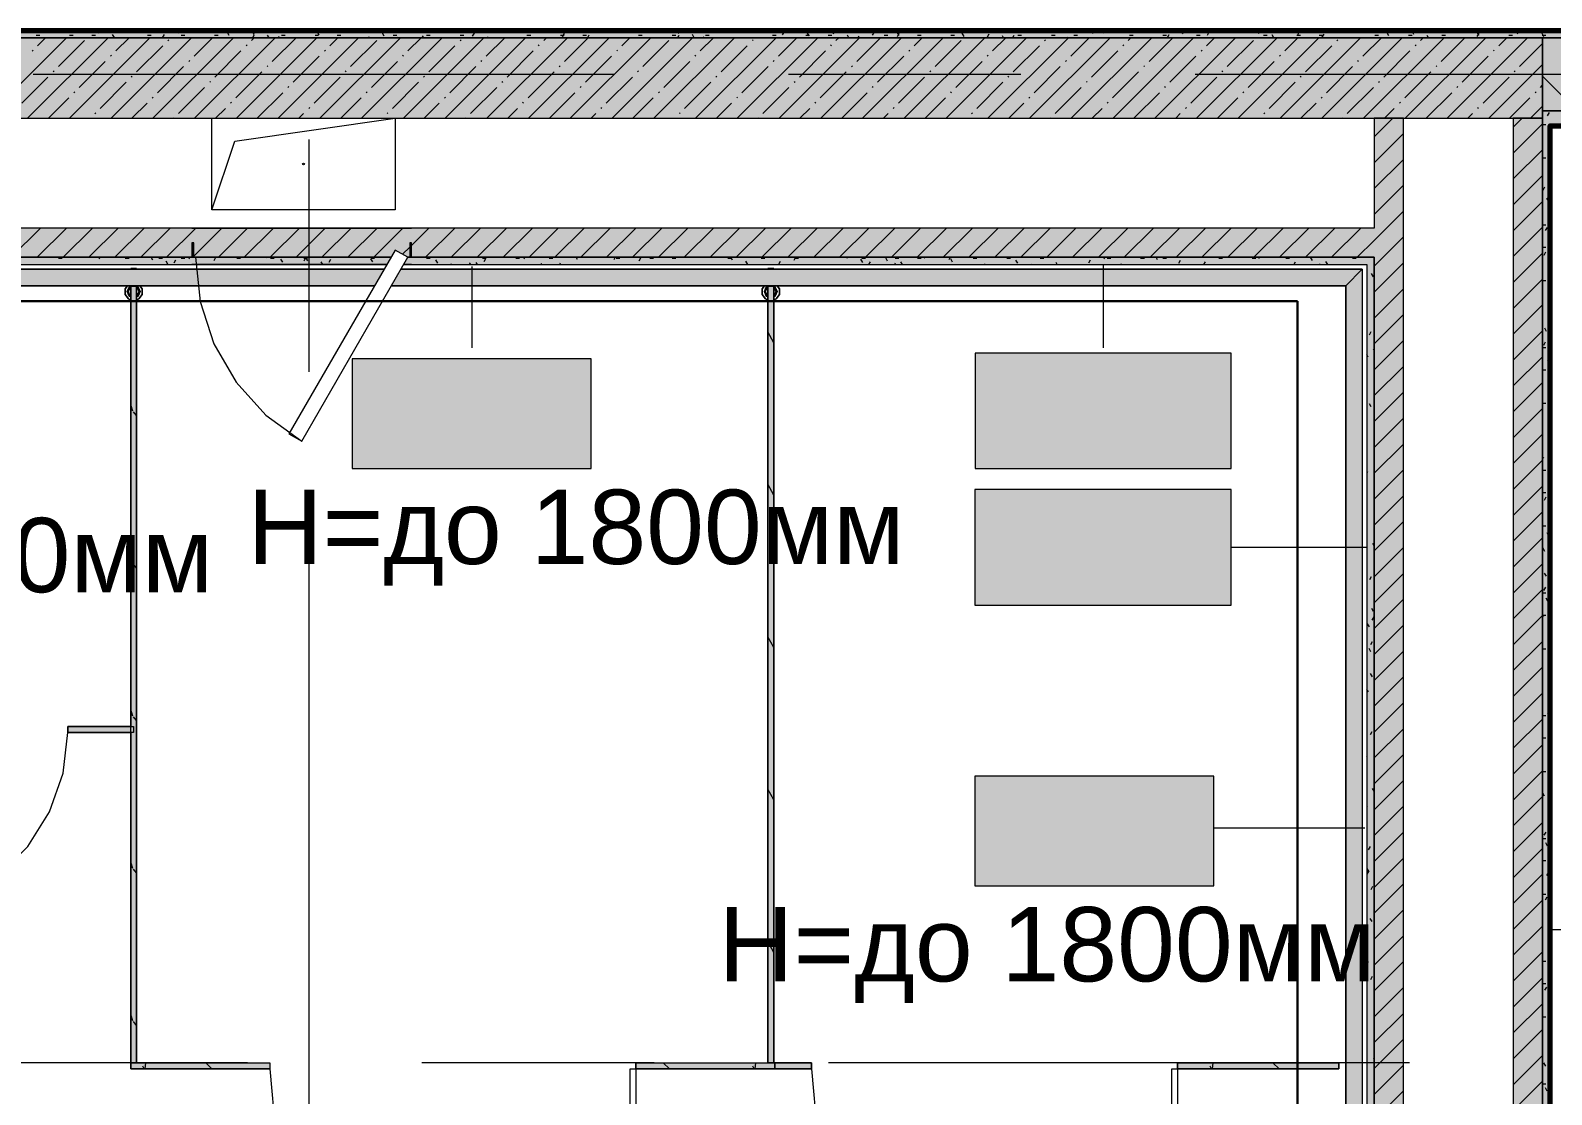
# Model space of a CAD drawing. Header units: millimetres. Extents: x -3817 to 677485, y -22715 to 103890.
# Drawn here: x 115443 to 119598, y 9624 to 12531 of the extents above; entities that cross this region are included whole.
import ezdxf

# ---------------------------------------------------------------- set-up
doc = ezdxf.new("R2010")
doc.units = ezdxf.units.MM
doc.layers.add('PDF _Геометрия', color=7, linetype='Continuous', true_color=0x1d1d1d)
doc.layers.add('PDF _Сплошная заливка', color=7, linetype='Continuous', true_color=0xffffff)
doc.layers.add('PDF _Текст', color=7, linetype='Continuous')
doc.styles.add('PDF GOST-Common', font='arial.ttf')

msp = doc.modelspace()

# ---------------------------------------------------------------- hatches: boundary and pattern name
at = {"layer": 'PDF _Сплошная заливка', "transparency": 33554559}
h = msp.add_hatch(color=256, dxfattribs=at)
h.paths.add_polyline_path([(121433.6, 12511.4), (121433.6, 12531.3), (111448.6, 12531.3), (111448.6, 12519.3), (111478.6, 12519.3), (111478.6, 12511.4), (120700.8, 12511.4)], flags=0)
h.paths.add_polyline_path([(110418.6, 12511.4), (110418.6, 12519.3), (110448.6, 12519.3), (110448.6, 12531.3), (109343.6, 12531.3), (109343.6, 12519.3), (109398.6, 12519.3), (109398.6, 12511.4), (110055.7, 12511.4)], flags=0)
h.paths.add_polyline_path([(105338.6, 12511.4), (107838.6, 12511.4), (107838.6, 12519.3), (107893.6, 12519.3), (107893.6, 12531.3), (105338.6, 12531.3)], flags=0)
h.paths.add_polyline_path([(103402.5, 12511.4), (103888.6, 12511.4), (103888.6, 12531.3), (101052.6, 12531.3), (101052.6, 12511.4)], flags=0)
h = msp.add_hatch(color=256, dxfattribs=at)
h.paths.add_polyline_path([(111448.6, 12311.3), (112173.6, 12311.3), (112173.6, 12511.4), (111448.6, 12511.4)], flags=0)
h.paths.add_polyline_path([(121453.6, 12311.3), (121453.6, 12511.4), (119573.6, 12511.4), (119573.6, 12311.3), (120700.8, 12311.3)], flags=0)
h.paths.add_polyline_path([(109893.6, 12311.3), (110448.6, 12311.3), (110448.6, 12511.4), (109343.6, 12511.4), (109343.6, 12311.3), (109543.6, 12311.3)], flags=0)
h.paths.add_polyline_path([(107838.6, 12311.3), (107893.6, 12311.3), (107893.6, 12511.4), (107593.6, 12511.4), (107593.6, 12311.3)], flags=0)
for points in [[(119573.6, 12291.4), (119573.6, 12511.4), (112173.6, 12511.4), (112173.6, 12291.4), (119370.2, 12291.4)], [(119113.6, 7311.4), (119193.6, 7311.4), (119193.6, 12291.4), (119113.6, 12291.4), (119113.6, 9439.1)], [(119493.6, 7311.4), (119573.6, 7311.4), (119573.6, 12291.4), (119493.6, 12291.4), (119493.6, 9439.1)], [(119113.6, 11911.4), (119113.6, 11991.3), (112253.6, 11991.3), (112253.6, 11911.4), (112283.6, 11911.5), (112283.6, 11951.4), (112288.6, 11951.4), (112288.6, 11911.4), (112827.4, 11911.4), (112838.9, 11931.3), (112873.6, 11911.4), (112878.6, 11911.4), (112878.6, 11951.4), (112883.6, 11951.4), (112883.6, 11911.4), (114083.6, 11911.4), (114083.6, 11951.4), (114088.6, 11951.4), (114088.6, 11911.4), (114627.4, 11911.4), (114638.9, 11931.3), (114673.6, 11911.4), (114678.6, 11911.4), (114678.6, 11951.4), (114683.6, 11951.4), (114683.6, 11911.4), (115883.6, 11911.4), (115883.6, 11951.4), (115888.6, 11951.4), (115888.6, 11911.4), (116427.4, 11911.4), (116438.9, 11931.3), (116473.6, 11911.4), (116478.6, 11911.4), (116478.6, 11951.4), (116483.6, 11951.4), (116483.6, 11911.4), (116708.9, 11911.4)], [(119093.6, 7331.4), (119113.6, 7331.4), (119113.6, 11891.3), (119093.6, 11891.3), (119093.6, 9439.1)]]:
    msp.add_hatch(color=256, dxfattribs=at).paths.add_polyline_path(points)
h = msp.add_hatch(color=256, dxfattribs=at)
h.paths.add_polyline_path([(119113.6, 11891.3), (119113.6, 11911.4), (116473.6, 11911.4), (116462, 11891.3), (119093.6, 11891.3)], flags=0)
h.paths.add_polyline_path([(116415.8, 11891.3), (116427.4, 11911.4), (114673.6, 11911.4), (114662, 11891.3), (116148.9, 11891.3)], flags=0)
h.paths.add_polyline_path([(114615.8, 11891.3), (114627.4, 11911.4), (112872.6, 11909.6), (112862, 11891.3), (114348.9, 11891.3)], flags=0)
h.paths.add_polyline_path([(112815.8, 11891.3), (112827.4, 11911.4), (112273.6, 11911.4), (112273.6, 11891.3), (112717, 11891.3)], flags=0)
at = {"layer": 'PDF _Сплошная заливка', "true_color": 0xd7cdc4, "transparency": 33554559}
h = msp.add_hatch(color=254, dxfattribs=at)
h.paths.add_polyline_path([(119036.1, 11833.9), (119081.1, 11878.9), (116454.8, 11878.9), (116428.8, 11833.9), (118039.5, 11833.9)], flags=0)
h.paths.add_polyline_path([(116382.6, 11833.9), (116408.6, 11878.9), (114654.8, 11878.9), (114628.8, 11833.9), (116148.9, 11833.9)], flags=0)
h.paths.add_polyline_path([(114582.6, 11833.9), (114608.6, 11878.9), (112854.8, 11878.9), (112828.8, 11833.9), (114348.9, 11833.9)], flags=0)
h.paths.add_polyline_path([(112782.6, 11833.9), (112808.6, 11878.9), (112286.1, 11878.9), (112331.1, 11833.9), (112717, 11833.9)], flags=0)
at = {"layer": 'PDF _Сплошная заливка', "true_color": 0xe2ddcd, "transparency": 33554559}
for points in [[(115716.6, 9710.3), (115732.6, 9710.3), (115732.6, 11830.4), (115716.6, 11830.4), (115716.6, 10657)], [(117457.1, 9710.3), (117473.1, 9710.3), (117473.1, 11830.4), (117457.1, 11830.4), (117457.1, 10657)]]:
    msp.add_hatch(color=254, dxfattribs=at).paths.add_polyline_path(points)

# ---------------------------------------------------------------- linework, layer by layer
at = {"layer": 'PDF _Геометрия', "color": 231, "lineweight": 70, "true_color": 0xff80c0}
for points in [[(109542.6, 12531.3), (121433.6, 12531.3)], [(119594.6, 7091.3), (119594.6, 12270.3), (123223.6, 12270.3), (123223.6, 12271.3), (121453.6, 12271.3)]]:
    msp.add_lwpolyline(points, dxfattribs=at)
at = {"layer": 'PDF _Геометрия', "color": 7, "lineweight": 9}
for points in [[(121433.6, 12531.3), (111448.6, 12531.3)], [(115938.6, 12041.4), (116001.1, 12228.8), (116438.6, 12291.4)], [(119593.6, 7091.3), (119593.6, 12271.3)], [(119594.6, 12271.3), (121453.6, 12271.3)], [(116648.2, 11885.9), (116648.2, 11664.1)], [(118373.2, 11891.3), (118373.2, 11664.1)], [(115732.6, 11878.6), (115732.6, 11880.4), (115716.6, 11880.4), (115716.6, 11878.6)], [(119081.1, 11878.9), (116454.8, 11878.9), (119081.1, 11878.9), (119081.1, 7343.9)], [(117473.1, 11878.6), (117473.1, 11880.4), (117457.1, 11880.4), (117457.1, 11878.6)], [(115710.1, 11797.7), (115701.2, 11810), (115701.2, 11825.2), (115707.5, 11833.9), (115701.2, 11825.2), (115701.2, 11810), (115710.1, 11797.7), (115716.6, 11795.6), (115710.9, 11797.4)], [(115716.6, 11829.3), (115713.9, 11828.2), (115709.5, 11817.6), (115713.9, 11806.9), (115716.6, 11805.8)], [(115716.6, 11805.9), (115716.6, 11808.6), (115716.6, 11812.2), (115716.6, 11816), (115716.6, 11819.4), (115716.6, 11823.1), (115716.6, 11826.6), (115716.6, 11829.3)], [(115732.6, 11829.3), (115732.6, 11826.5), (115732.6, 11822.9), (115732.6, 11819.1), (115732.6, 11815.7), (115732.6, 11812.1), (115732.6, 11808.6), (115732.6, 11805.9)], [(115732.6, 11805.8), (115735.2, 11806.9), (115739.6, 11817.6), (115735.2, 11828.2), (115732.6, 11829.3)], [(119036.1, 11833.9), (116428.8, 11833.9), (119036.1, 11833.9), (119036.1, 7388.8)], [(117457.1, 11829.3), (117454.4, 11828.2), (117450, 11817.6), (117454.4, 11806.9), (117457.1, 11805.8)], [(117457.1, 11805.9), (117457.1, 11808.6), (117457.1, 11812.2), (117457.1, 11816), (117457.1, 11819.4), (117457.1, 11823.1), (117457.1, 11826.6), (117457.1, 11829.3)], [(117473.1, 11829.3), (117473.1, 11826.5), (117473.1, 11822.9), (117473.1, 11819.1), (117473.1, 11815.7), (117473.1, 11812.1), (117473.1, 11808.6), (117473.1, 11805.9)], [(117473.1, 11805.8), (117475.7, 11806.9), (117480.1, 11817.6), (117475.7, 11828.2), (117473.1, 11829.3)], [(119093.6, 11118.9), (118722.5, 11118.9)], [(115044.6, 10113.3), (115044.6, 10613.3), (115060.6, 10613.3), (115060.6, 10113.3), (115044.6, 10113.3), (115155.8, 10125.9), (115261.5, 10162.9), (115356.3, 10222.4), (115435.5, 10301.6), (115495.1, 10396.4), (115532, 10502.1), (115544.6, 10613.3), (115544.6, 10629.3), (115544.6, 10613.3)], [(119088.1, 10351.7), (118675.6, 10351.7)], [(119594.1, 10075.1), (120005, 10075.1)], [(115732.6, 9710.3), (115716.6, 9710.3), (116096.6, 9710.3), (116096.6, 9694.4), (116111.8, 9520.7), (116156.9, 9352.3), (116230.6, 9194.3), (116330.5, 9051.6), (116453.8, 8928.3), (116596.6, 8828.3), (116754.6, 8754.7), (116922.9, 8709.5), (117096.6, 8694.3), (117080.6, 8694.3), (117080.6, 9694.4), (117096.6, 9694.4), (117096.6, 8694.3)], [(115716.6, 9710.3), (115716.6, 9694.4), (115716.6, 9710.3)], [(115716.6, 9694.4), (116096.6, 9694.4), (115716.6, 9694.4)], [(116096.6, 9710.3), (116096.6, 9694.4)], [(117096.6, 9710.3), (117476.6, 9710.3), (117476.6, 9694.4), (117476.6, 9710.3)], [(117096.6, 9710.3), (117096.6, 9694.4), (117096.6, 9710.3)], [(117096.6, 9694.4), (117476.6, 9694.4), (117096.6, 9694.4)], [(117473.1, 9710.3), (117457.1, 9710.3)], [(117576.6, 9694.4), (117576.6, 9710.3), (117476.6, 9710.3), (117576.6, 9710.3), (117576.6, 9694.4), (117591.8, 9520.7), (117636.9, 9352.3), (117710.6, 9194.3), (117810.5, 9051.6), (117933.8, 8928.3), (118076.6, 8828.3), (118234.6, 8754.7), (118402.9, 8709.5), (118576.6, 8694.3), (118560.6, 8694.3), (118560.6, 9694.4), (118576.6, 9694.4), (118576.6, 8694.3)], [(117576.6, 9694.4), (117476.6, 9694.4), (117576.6, 9694.4)], [(119016.6, 9694.4), (118576.6, 9694.4), (119016.6, 9694.4)]]:
    msp.add_lwpolyline(points, dxfattribs=at)
at = {"layer": 'PDF _Геометрия', "color": 9, "lineweight": 9, "true_color": 0xc0c0c0}
for points in [[(119573.6, 12511.4), (112173.6, 12511.4)], [(119113.6, 11891.3), (119113.6, 11911.4), (119113.6, 7311.4), (119113.6, 7331.4)]]:
    msp.add_lwpolyline(points, close=True, dxfattribs=at)
at = {"layer": 'PDF _Геометрия', "lineweight": 9}
for points in [[(115320.8, 12291.4), (115540.8, 12511.4)], [(115434.8, 12291.4), (115654.8, 12511.4)], [(115461.8, 12489.4), (115483.8, 12511.4)], [(115548.9, 12291.4), (115768.9, 12511.4)], [(115662.9, 12291.4), (115882.9, 12511.4)], [(115675.7, 12475.2), (115711.9, 12511.4)], [(115777, 12291.4), (115997, 12511.4)], [(115889.5, 12460.9), (115940, 12511.4)], [(115891, 12291.4), (116111, 12511.4)], [(116005.1, 12291.4), (116225.1, 12511.4)], [(116046.3, 12503.7), (116054, 12511.4)], [(116103.4, 12446.7), (116168.1, 12511.4)], [(116119.1, 12291.4), (116339.1, 12511.4)], [(116233.2, 12291.4), (116453.2, 12511.4)], [(116260.2, 12489.4), (116282.1, 12511.4)], [(116347.2, 12291.4), (116567.2, 12511.4)], [(116461.3, 12291.4), (116681.3, 12511.4)], [(116474, 12475.2), (116510.2, 12511.4)], [(116575.3, 12291.4), (116795.3, 12511.4)], [(116687.9, 12460.9), (116738.3, 12511.4)], [(116689.4, 12291.4), (116909.4, 12511.4)], [(116803.4, 12291.4), (117023.4, 12511.4)], [(116844.7, 12503.7), (116852.4, 12511.4)], [(116901.7, 12446.7), (116966.4, 12511.4)], [(116917.5, 12291.4), (117137.5, 12511.4)], [(117031.5, 12291.4), (117251.5, 12511.4)], [(117058.5, 12489.4), (117080.5, 12511.4)], [(117145.6, 12291.4), (117365.6, 12511.4)], [(117259.6, 12291.4), (117479.6, 12511.4)], [(117272.4, 12475.2), (117308.6, 12511.4)], [(117373.7, 12291.4), (117593.7, 12511.4)], [(117486.2, 12460.9), (117536.7, 12511.4)], [(117487.7, 12291.4), (117707.7, 12511.4)], [(117601.8, 12291.4), (117821.8, 12511.4)], [(117643, 12503.7), (117650.7, 12511.4)], [(117700.1, 12446.7), (117764.8, 12511.4)], [(117715.8, 12291.4), (117935.8, 12511.4)], [(117829.9, 12291.4), (118049.9, 12511.4)], [(117856.9, 12489.4), (117878.8, 12511.4)], [(117943.9, 12291.4), (118163.9, 12511.4)], [(118058, 12291.4), (118278, 12511.4)], [(118070.7, 12475.2), (118106.9, 12511.4)], [(118172, 12291.4), (118392, 12511.4)], [(118284.6, 12460.9), (118335, 12511.4)], [(118286.1, 12291.4), (118506.1, 12511.4)], [(118400.1, 12291.4), (118620.1, 12511.4)], [(118441.4, 12503.7), (118449, 12511.4)], [(118498.4, 12446.7), (118563.1, 12511.4)], [(118514.2, 12291.4), (118734.2, 12511.4)], [(118628.2, 12291.4), (118848.2, 12511.4)], [(118655.2, 12489.4), (118677.1, 12511.4)], [(118742.3, 12291.4), (118962.3, 12511.4)], [(118856.3, 12291.4), (119076.3, 12511.4)], [(118869.1, 12475.2), (118905.2, 12511.4)], [(118970.4, 12291.4), (119190.4, 12511.4)], [(119082.9, 12460.9), (119133.3, 12511.4)], [(119084.4, 12291.4), (119304.4, 12511.4)], [(119198.5, 12291.4), (119418.5, 12511.4)], [(119239.7, 12503.7), (119247.4, 12511.4)], [(119296.7, 12446.7), (119361.4, 12511.4)], [(119312.5, 12291.4), (119532.5, 12511.4)], [(119453.6, 12489.4), (119475.5, 12511.4)], [(115447.6, 12475.2), (115449.9, 12477.5)], [(115518.9, 12432.4), (115590.1, 12503.7)], [(115732.7, 12418.1), (115804, 12489.4)], [(115818.2, 12503.7), (115820.6, 12506)], [(115946.5, 12403.9), (116017.8, 12475.2)], [(116032.1, 12489.4), (116034.5, 12491.8)], [(116245.9, 12475.2), (116248.3, 12477.5)], [(116317.2, 12432.4), (116388.5, 12503.7)], [(116531, 12418.1), (116602.3, 12489.4)], [(116616.6, 12503.7), (116619, 12506)], [(116744.9, 12403.9), (116816.2, 12475.2)], [(116830.4, 12489.4), (116832.8, 12491.8)], [(117044.3, 12475.2), (117046.6, 12477.5)], [(117115.5, 12432.4), (117186.8, 12503.7)], [(117329.4, 12418.1), (117400.7, 12489.4)], [(117414.9, 12503.7), (117417.3, 12506)], [(117543.2, 12403.9), (117614.5, 12475.2)], [(117628.8, 12489.4), (117631.1, 12491.8)], [(117842.6, 12475.2), (117845, 12477.5)], [(117913.9, 12432.4), (117985.2, 12503.7)], [(118127.7, 12418.1), (118199, 12489.4)], [(118213.3, 12503.7), (118215.6, 12506)], [(118341.6, 12403.9), (118412.9, 12475.2)], [(118427.1, 12489.4), (118429.5, 12491.8)], [(118641, 12475.2), (118643.3, 12477.5)], [(118712.2, 12432.4), (118783.5, 12503.7)], [(118926.1, 12418.1), (118997.4, 12489.4)], [(119011.6, 12503.7), (119014, 12506)], [(119139.9, 12403.9), (119211.2, 12475.2)], [(119225.5, 12489.4), (119227.8, 12491.8)], [(119439.3, 12475.2), (119441.7, 12477.5)], [(119510.6, 12432.4), (119573.6, 12495.4)], [(115575.9, 12375.4), (115647.2, 12446.7)], [(115661.4, 12460.9), (115663.8, 12463.3)], [(115789.7, 12361.1), (115861, 12432.4)], [(115875.3, 12446.7), (115877.6, 12449)], [(116089.1, 12432.4), (116091.5, 12434.8)], [(116160.4, 12389.6), (116231.7, 12460.9)], [(116374.2, 12375.4), (116445.5, 12446.7)], [(116459.8, 12460.9), (116462.1, 12463.3)], [(116588.1, 12361.1), (116659.4, 12432.4)], [(116673.6, 12446.7), (116676, 12449)], [(116887.4, 12432.4), (116889.8, 12434.8)], [(116958.7, 12389.6), (117030, 12460.9)], [(117172.6, 12375.4), (117243.9, 12446.7)], [(117258.1, 12460.9), (117260.5, 12463.3)], [(117386.4, 12361.1), (117457.7, 12432.4)], [(117472, 12446.7), (117474.3, 12449)], [(117685.8, 12432.4), (117688.2, 12434.8)], [(117757.1, 12389.6), (117828.4, 12460.9)], [(117970.9, 12375.4), (118042.2, 12446.7)], [(118056.5, 12460.9), (118058.8, 12463.3)], [(118184.8, 12361.1), (118256, 12432.4)], [(118270.3, 12446.7), (118272.7, 12449)], [(118484.1, 12432.4), (118486.5, 12434.8)], [(118555.4, 12389.6), (118626.7, 12460.9)], [(118769.3, 12375.4), (118840.5, 12446.7)], [(118854.8, 12460.9), (118857.2, 12463.3)], [(118983.1, 12361.1), (119054.4, 12432.4)], [(119068.6, 12446.7), (119071, 12449)], [(119282.5, 12432.4), (119284.9, 12434.8)], [(119353.8, 12389.6), (119425, 12460.9)], [(119426.6, 12291.4), (119573.6, 12438.4)], [(115419.1, 12332.6), (115490.3, 12403.9)], [(115504.6, 12418.1), (115507, 12420.5)], [(115632.9, 12318.3), (115704.2, 12389.6)], [(115718.4, 12403.9), (115720.8, 12406.3)], [(115932.3, 12389.6), (115934.7, 12392)], [(116003.6, 12346.9), (116074.8, 12418.1)], [(116217.4, 12332.6), (116288.7, 12403.9)], [(116302.9, 12418.1), (116305.3, 12420.5)], [(116431.3, 12318.3), (116502.5, 12389.6)], [(116516.8, 12403.9), (116519.2, 12406.3)], [(116730.6, 12389.6), (116733, 12392)], [(116801.9, 12346.9), (116873.2, 12418.1)], [(117015.8, 12332.6), (117087, 12403.9)], [(117101.3, 12418.1), (117103.7, 12420.5)], [(117229.6, 12318.3), (117300.9, 12389.6)], [(117315.1, 12403.9), (117317.5, 12406.3)], [(117529, 12389.6), (117531.3, 12392)], [(117600.3, 12346.9), (117671.5, 12418.1)], [(117814.1, 12332.6), (117885.4, 12403.9)], [(117899.6, 12418.1), (117902, 12420.5)], [(118027.9, 12318.3), (118099.2, 12389.6)], [(118113.5, 12403.9), (118115.8, 12406.3)], [(118327.3, 12389.6), (118329.7, 12392)], [(118398.6, 12346.9), (118469.9, 12418.1)], [(118612.4, 12332.6), (118683.7, 12403.9)], [(118698, 12418.1), (118700.4, 12420.5)], [(118826.3, 12318.3), (118897.6, 12389.6)], [(118911.8, 12403.9), (118914.2, 12406.3)], [(119125.7, 12389.6), (119128, 12392)], [(119196.9, 12346.9), (119268.2, 12418.1)], [(119410.8, 12332.6), (119482.1, 12403.9)], [(119496.3, 12418.1), (119498.7, 12420.5)], [(119668.4, 12311.3), (119573.6, 12406.2)], [(115491.9, 12291.4), (115547.4, 12346.9)], [(115561.6, 12361.1), (115564, 12363.5)], [(115775.5, 12346.9), (115777.8, 12349.2)], [(115846.8, 12304.1), (115918, 12375.4)], [(116062.1, 12291.4), (116131.9, 12361.1)], [(116146.1, 12375.4), (116148.5, 12377.7)], [(116290.2, 12291.4), (116345.7, 12346.9)], [(116360, 12361.1), (116362.3, 12363.5)], [(116573.8, 12346.9), (116576.2, 12349.2)], [(116645.1, 12304.1), (116716.4, 12375.4)], [(116860.5, 12291.4), (116930.2, 12361.1)], [(116944.5, 12375.4), (116946.8, 12377.7)], [(117088.6, 12291.4), (117144.1, 12346.9)], [(117158.3, 12361.1), (117160.7, 12363.5)], [(117372.2, 12346.9), (117374.5, 12349.2)], [(117443.4, 12304.1), (117514.7, 12375.4)], [(117658.8, 12291.4), (117728.6, 12361.1)], [(117742.8, 12375.4), (117745.2, 12377.7)], [(117886.9, 12291.4), (117942.4, 12346.9)], [(117956.7, 12361.1), (117959, 12363.5)], [(118170.5, 12346.9), (118172.9, 12349.2)], [(118241.8, 12304.1), (118313.1, 12375.4)], [(118457.1, 12291.4), (118526.9, 12361.1)], [(118541.2, 12375.4), (118543.5, 12377.7)], [(118685.2, 12291.4), (118740.7, 12346.9)], [(118755, 12361.1), (118757.4, 12363.5)], [(118968.8, 12346.9), (118971.2, 12349.2)], [(119040.1, 12304.1), (119111.4, 12375.4)], [(119255.5, 12291.4), (119325.3, 12361.1)], [(119339.5, 12375.4), (119341.9, 12377.7)], [(119483.6, 12291.4), (119539.1, 12346.9)], [(119553.4, 12361.1), (119555.7, 12363.5)], [(119567.6, 12375.4), (119573.6, 12381.3)], [(115618.7, 12304.1), (115621, 12306.5)], [(115720, 12291.4), (115761.2, 12332.6)], [(115948.1, 12291.4), (115975.1, 12318.3)], [(115989.3, 12332.6), (115991.7, 12335)], [(116176.2, 12291.4), (116188.9, 12304.1)], [(116203.2, 12318.3), (116205.5, 12320.7)], [(116417, 12304.1), (116419.4, 12306.5)], [(116518.3, 12291.4), (116559.6, 12332.6)], [(116746.4, 12291.4), (116773.4, 12318.3)], [(116787.7, 12332.6), (116790, 12335)], [(116974.5, 12291.4), (116987.2, 12304.1)], [(117001.5, 12318.3), (117003.9, 12320.7)], [(117215.3, 12304.1), (117217.7, 12306.5)], [(117316.7, 12291.4), (117357.9, 12332.6)], [(117544.8, 12291.4), (117571.7, 12318.3)], [(117586, 12332.6), (117588.4, 12335)], [(117772.8, 12291.4), (117785.6, 12304.1)], [(117799.8, 12318.3), (117802.2, 12320.7)], [(118013.7, 12304.1), (118016.1, 12306.5)], [(118115, 12291.4), (118156.2, 12332.6)], [(118343.1, 12291.4), (118370.1, 12318.3)], [(118384.3, 12332.6), (118386.7, 12335)], [(118571.2, 12291.4), (118583.9, 12304.1)], [(118598.2, 12318.3), (118600.6, 12320.7)], [(118812, 12304.1), (118814.4, 12306.5)], [(118913.3, 12291.4), (118954.6, 12332.6)], [(119141.4, 12291.4), (119168.4, 12318.3)], [(119182.7, 12332.6), (119185.1, 12335)], [(119369.5, 12291.4), (119382.3, 12304.1)], [(119396.5, 12318.3), (119398.9, 12320.7)], [(119540.6, 12291.4), (119573.6, 12324.3)], [(115834, 12291.4), (115834.9, 12292.2)], [(116632.4, 12291.4), (116633.2, 12292.2)], [(117430.7, 12291.4), (117431.6, 12292.2)], [(118229, 12291.4), (118229.9, 12292.2)], [(119027.4, 12291.4), (119028.2, 12292.2)], [(119113.6, 12240.5), (119164.5, 12291.4)], [(119493.6, 12266.9), (119518, 12291.4)], [(119493.6, 12196.2), (119573.6, 12276.2)], [(119113.6, 12169.7), (119193.6, 12249.7)], [(119113.6, 12099), (119193.6, 12179)], [(119493.6, 12125.5), (119573.6, 12205.5)], [(119493.6, 12054.8), (119573.6, 12134.8)], [(119113.6, 12028.3), (119193.6, 12108.3)], [(119493.6, 11984.1), (119573.6, 12064.1)], [(119067.3, 11911.4), (119113.6, 11957.6), (119193.6, 12037.6)], [(115390.4, 11911.4), (115470.4, 11991.3)], [(115461.1, 11911.4), (115541.1, 11991.3)], [(115531.8, 11911.4), (115611.8, 11991.3)], [(115602.5, 11911.4), (115682.5, 11991.3)], [(115673.2, 11911.4), (115753.2, 11991.3)], [(115743.9, 11911.4), (115823.9, 11991.3)], [(115814.6, 11911.4), (115894.6, 11991.3)], [(115888.6, 11914.6), (115965.3, 11991.3)], [(115956, 11911.4), (116036, 11991.3)], [(116026.8, 11911.4), (116106.8, 11991.3)], [(116097.5, 11911.4), (116177.5, 11991.3)], [(116168.2, 11911.4), (116248.2, 11991.3)], [(116238.9, 11911.4), (116318.9, 11991.3)], [(116309.6, 11911.4), (116389.6, 11991.3)], [(116380.3, 11911.4), (116460.3, 11991.3)], [(116483.6, 11943.9), (116531, 11991.3)], [(116521.7, 11911.4), (116601.7, 11991.3)], [(116592.4, 11911.4), (116672.4, 11991.3)], [(116663.1, 11911.4), (116743.1, 11991.3)], [(116733.9, 11911.4), (116813.9, 11991.3)], [(116804.6, 11911.4), (116884.6, 11991.3)], [(116875.3, 11911.4), (116955.3, 11991.3)], [(116946, 11911.4), (117026, 11991.3)], [(117016.7, 11911.4), (117096.7, 11991.3)], [(117087.4, 11911.4), (117167.4, 11991.3)], [(117158.1, 11911.4), (117238.1, 11991.3)], [(117228.8, 11911.4), (117308.8, 11991.3)], [(117299.5, 11911.4), (117379.5, 11991.3)], [(117370.3, 11911.4), (117450.3, 11991.3)], [(117441, 11911.4), (117521, 11991.3)], [(117511.7, 11911.4), (117591.7, 11991.3)], [(117582.4, 11911.4), (117662.4, 11991.3)], [(117653.1, 11911.4), (117733.1, 11991.3)], [(117723.8, 11911.4), (117803.8, 11991.3)], [(117794.5, 11911.4), (117874.5, 11991.3)], [(117865.2, 11911.4), (117945.2, 11991.3)], [(117935.9, 11911.4), (118015.9, 11991.3)], [(118006.6, 11911.4), (118086.6, 11991.3)], [(118077.4, 11911.4), (118157.4, 11991.3)], [(118148.1, 11911.4), (118228.1, 11991.3)], [(118218.8, 11911.4), (118298.8, 11991.3)], [(118289.5, 11911.4), (118369.5, 11991.3)], [(118360.2, 11911.4), (118440.2, 11991.3)], [(118430.9, 11911.4), (118510.9, 11991.3)], [(118501.6, 11911.4), (118581.6, 11991.3)], [(118572.3, 11911.4), (118652.3, 11991.3)], [(118643, 11911.4), (118723, 11991.3)], [(118713.8, 11911.4), (118793.8, 11991.3)], [(118784.5, 11911.4), (118864.5, 11991.3)], [(118855.2, 11911.4), (118935.2, 11991.3)], [(118925.9, 11911.4), (119005.9, 11991.3)], [(118996.6, 11911.4), (119076.6, 11991.3)], [(119493.6, 11913.4), (119573.6, 11993.4)], [(116459.3, 11919.6), (116478.6, 11938.9)], [(119113.6, 11886.9), (119193.6, 11966.9)], [(119113.6, 11816.2), (119193.6, 11896.2)], [(119493.6, 11842.6), (119573.6, 11922.6)], [(119493.6, 11771.9), (119573.6, 11851.9)], [(119113.6, 11745.5), (119193.6, 11825.5)], [(119493.6, 11701.2), (119573.6, 11781.2)], [(119113.6, 11674.8), (119193.6, 11754.8)], [(119113.6, 11604.1), (119193.6, 11684.1)], [(119493.6, 11630.5), (119573.6, 11710.5)], [(119493.6, 11559.8), (119573.6, 11639.8)], [(119113.6, 11533.4), (119193.6, 11613.4)], [(119493.6, 11489.1), (119573.6, 11569.1)], [(119113.6, 11462.6), (119193.6, 11542.6)], [(119113.6, 11391.9), (119193.6, 11471.9)], [(119493.6, 11418.4), (119573.6, 11498.4)], [(119113.6, 11321.2), (119193.6, 11401.2)], [(119493.6, 11347.7), (119573.6, 11427.7)], [(119493.6, 11277), (119573.6, 11357)], [(119113.6, 11250.5), (119193.6, 11330.5)], [(119493.6, 11206.2), (119573.6, 11286.2)], [(119113.6, 11179.8), (119193.6, 11259.8)], [(119113.6, 11109.1), (119193.6, 11189.1)], [(119493.6, 11135.5), (119573.6, 11215.5)], [(119493.6, 11064.8), (119573.6, 11144.8)], [(119113.6, 11038.4), (119193.6, 11118.4)], [(119493.6, 10994.1), (119573.6, 11074.1)], [(119113.6, 10967.7), (119193.6, 11047.7)], [(119113.6, 10897), (119193.6, 10977)], [(119493.6, 10923.4), (119573.6, 11003.4)], [(119493.6, 10852.7), (119573.6, 10932.7)], [(119113.6, 10826.2), (119193.6, 10906.2)], [(119493.6, 10782), (119573.6, 10862)], [(119113.6, 10755.5), (119193.6, 10835.5)], [(119113.6, 10684.8), (119193.6, 10764.8)], [(119493.6, 10711.3), (119573.6, 10791.3)], [(119113.6, 10614.1), (119193.6, 10694.1)], [(119493.6, 10640.6), (119573.6, 10720.6)], [(119493.6, 10569.8), (119573.6, 10649.8)], [(119113.6, 10543.4), (119193.6, 10623.4)], [(119493.6, 10499.1), (119573.6, 10579.1)], [(119113.6, 10472.7), (119193.6, 10552.7)], [(119113.6, 10402), (119193.6, 10482)], [(119493.6, 10428.4), (119573.6, 10508.4)], [(119493.6, 10357.7), (119573.6, 10437.7)], [(119113.6, 10331.3), (119193.6, 10411.3)], [(119493.6, 10287), (119573.6, 10367)], [(119113.6, 10260.6), (119193.6, 10340.6)], [(119113.6, 10189.8), (119193.6, 10269.8)], [(119493.6, 10216.3), (119573.6, 10296.3)], [(119493.6, 10145.6), (119573.6, 10225.6)], [(119113.6, 10119.1), (119193.6, 10199.1)], [(119493.6, 10074.9), (119573.6, 10154.9)], [(119113.6, 10048.4), (119193.6, 10128.4)], [(119113.6, 9977.7), (119193.6, 10057.7)], [(119493.6, 10004.2), (119573.6, 10084.2)], [(119113.6, 9907), (119193.6, 9987)], [(119493.6, 9933.5), (119573.6, 10013.5)], [(119493.6, 9862.7), (119573.6, 9942.7)], [(119113.6, 9836.3), (119193.6, 9916.3)], [(119493.6, 9792), (119573.6, 9872)], [(119113.6, 9765.6), (119193.6, 9845.6)], [(119113.6, 9694.9), (119193.6, 9774.9)], [(119493.6, 9721.3), (119573.6, 9801.3)], [(119493.6, 9650.6), (119573.6, 9730.6)], [(119113.6, 9624.2), (119193.6, 9704.2)], [(119493.6, 9579.9), (119573.6, 9659.9)], [(119113.6, 9553.5), (119193.6, 9633.5)]]:
    msp.add_lwpolyline(points, dxfattribs=at)
at = {"layer": 'PDF _Геометрия', "color": 253, "lineweight": 9, "true_color": 0x9b9b9b}
for points in [[(115458, 12518.4), (115468, 12518.4)], [(115520.6, 12530.1), (115519.9, 12531.3)], [(115549.4, 12518.4), (115559.5, 12518.4)], [(115610.4, 12518.4), (115620.4, 12518.4)], [(115630.3, 12523.1), (115625.5, 12531.3)], [(115671.9, 12511.9), (115666.9, 12520.6)], [(115762.8, 12518.4), (115772.8, 12518.4)], [(115766.4, 12531.2), (115766.3, 12531.3)], [(115807.7, 12520.2), (115802.6, 12511.5)], [(115849.3, 12531.3), (115844.3, 12522.7)], [(115854.2, 12518.4), (115864.3, 12518.4)], [(115944.1, 12528.2), (115942.3, 12531.3)], [(115945.7, 12518.4), (115955.7, 12518.4)], [(115954.9, 12531.3), (115953.9, 12529.7)], [(115985.7, 12517.1), (115980.7, 12525.8)], [(116053.7, 12521.2), (116048.7, 12529.9)], [(116053.4, 12519.1), (116048.9, 12511.4)], [(116094.6, 12511.4), (116090.3, 12518.7)], [(116121.4, 12515), (116119.3, 12511.4)], [(116128.5, 12518.4), (116138.6, 12518.4)], [(116201.3, 12531.3), (116199.7, 12528.6)], [(116220, 12518.4), (116230, 12518.4)], [(116231.4, 12518.2), (116226.4, 12526.9)], [(116271.6, 12531.3), (116267.7, 12524.6)], [(116280.9, 12518.4), (116291, 12518.4)], [(116367.2, 12513.9), (116365.7, 12511.4)], [(116409.1, 12515.2), (116404.1, 12523.9)], [(116433.3, 12518.4), (116443.4, 12518.4)], [(116446.6, 12511.4), (116445.7, 12512.8)], [(116516.9, 12511.4), (116513.8, 12516.8)], [(116524.8, 12518.4), (116534.8, 12518.4)], [(116616.2, 12518.4), (116626.3, 12518.4)], [(116654.5, 12524), (116649.5, 12515.3)], [(116694, 12531.3), (116691.2, 12526.4)], [(116692.9, 12511.4), (116691.5, 12513.8)], [(116790.9, 12524.5), (116787, 12531.3)], [(116799.1, 12518.4), (116809.2, 12518.4)], [(116858.6, 12511.8), (116858.4, 12511.4)], [(116890.5, 12518.4), (116900.6, 12518.4)], [(116900.3, 12522.9), (116895.3, 12514.2)], [(116951.5, 12518.4), (116961.6, 12518.4)], [(116968.3, 12518.8), (116964, 12511.4)], [(117104.7, 12529.6), (117103.7, 12531.3)], [(117103.9, 12518.4), (117114, 12518.4)], [(117116.3, 12531.3), (117114.6, 12528.3)], [(117195.3, 12518.4), (117205.4, 12518.4)], [(117214.4, 12522.6), (117209.4, 12531.3)], [(117214.1, 12517.7), (117210.4, 12511.4)], [(117256, 12511.4), (117251, 12520.1)], [(117282.1, 12513.6), (117280.8, 12511.4)], [(117286.8, 12518.4), (117296.8, 12518.4)], [(117350.4, 12530.7), (117350.1, 12531.3)], [(117469.7, 12518.4), (117479.7, 12518.4)], [(117501.4, 12527.8), (117496.4, 12519.1)], [(117528.1, 12527.7), (117526.1, 12531.3)], [(117538.7, 12531.3), (117538, 12530.2)], [(117561.1, 12518.4), (117571.2, 12518.4)], [(117569.8, 12516.6), (117564.8, 12525.3)], [(117622.1, 12518.4), (117632.1, 12518.4)], [(117637.8, 12520.7), (117632.8, 12529.4)], [(117678.4, 12511.4), (117674.4, 12518.2)], [(117705.5, 12515.5), (117703.1, 12511.4)], [(117747.2, 12526.7), (117742.1, 12518)], [(117774.5, 12518.4), (117784.5, 12518.4)], [(117815.2, 12522.6), (117810.2, 12513.9)], [(117815.5, 12517.7), (117810.5, 12526.4)], [(117865.9, 12518.4), (117876, 12518.4)], [(117957.3, 12518.4), (117967.4, 12518.4)], [(117993.2, 12514.7), (117988.2, 12523.4)], [(118030.3, 12511.4), (118029.8, 12512.2)], [(118060.9, 12521.5), (118055.9, 12512.8)], [(118100.7, 12511.4), (118097.9, 12516.3)], [(118129, 12517.4), (118125.4, 12511.4)], [(118140.2, 12518.4), (118150.3, 12518.4)], [(118231.7, 12518.4), (118241.7, 12518.4)], [(118276.7, 12511.4), (118275.6, 12513.3)], [(118292.6, 12518.4), (118302.7, 12518.4)], [(118348.2, 12531.3), (118343.3, 12522.9)], [(118375, 12524), (118370.8, 12531.3)], [(118445, 12518.4), (118455.1, 12518.4)], [(118536.5, 12518.4), (118546.5, 12518.4)], [(118552.4, 12519.3), (118547.8, 12511.4)], [(118594, 12530.5), (118589, 12521.8)], [(118627.9, 12518.4), (118638, 12518.4)], [(118662.1, 12526.4), (118657, 12517.7)], [(118688.8, 12529.1), (118687.5, 12531.3)], [(118798.5, 12522.1), (118793.4, 12530.8)], [(118810.8, 12518.4), (118820.8, 12518.4)], [(118839.8, 12511.4), (118835.1, 12519.6)], [(118902.2, 12518.4), (118912.3, 12518.4)], [(118907.8, 12525.3), (118902.8, 12516.6)], [(118934.5, 12530.2), (118933.9, 12531.3)], [(118963.2, 12518.4), (118973.2, 12518.4)], [(118975.8, 12521.2), (118970.8, 12512.5)], [(119112.2, 12527.2), (119109.9, 12531.3)], [(119115.6, 12518.4), (119125.6, 12518.4)], [(119153.9, 12516.1), (119148.8, 12524.8)], [(119192.8, 12531.3), (119190.1, 12526.7)], [(119207, 12518.4), (119217.1, 12518.4)], [(119221.9, 12520.2), (119216.9, 12528.9)], [(119262.2, 12511.4), (119258.5, 12517.7)], [(119298.5, 12518.4), (119308.5, 12518.4)], [(119357.6, 12512), (119357.3, 12511.4)], [(119399.3, 12523.1), (119394.2, 12514.4)], [(119399.6, 12517.2), (119394.6, 12525.9)], [(119439.2, 12531.3), (119435.9, 12525.6)], [(119481.3, 12518.4), (119491.4, 12518.4)], [(119508.9, 12530.2), (119503.9, 12521.5)], [(119577.3, 12514.2), (119572.3, 12522.9)], [(119572.8, 12518.4), (119582.8, 12518.4)], [(119591.1, 12306.8), (119586.1, 12298.1)], [(119573.6, 12274.5), (119582.8, 12274.5)], [(119573.6, 12183.1), (119582.8, 12183.1)], [(119578.9, 12102.7), (119573.8, 12094)], [(119590.6, 12064.3), (119585.6, 12073.1)], [(119573.6, 12000.2), (119582.8, 12000.2)], [(119585.9, 11993), (119580.9, 11984.3)], [(119573.6, 11939.3), (119582.8, 11939.3)], [(115518.9, 11908.8), (115529, 11908.8)], [(115632.1, 11911.4), (115629.8, 11907.4)], [(115667.1, 11910.8), (115666.7, 11911.4)], [(115701.8, 11908.8), (115711.9, 11908.8)], [(115776.7, 11903.7), (115772.3, 11911.4)], [(115793.3, 11908.8), (115803.3, 11908.8)], [(115797.3, 11892.7), (115796.6, 11891.3)], [(115818.4, 11892.5), (115813.3, 11901.3)], [(115839, 11903.8), (115833.9, 11895.1)], [(115854.2, 11908.8), (115864.3, 11908.8)], [(115878.5, 11911.4), (115875.6, 11906.3)], [(115948.6, 11910.9), (115943.6, 11902.2)], [(116006.6, 11908.8), (116016.7, 11908.8)], [(116043.1, 11891.6), (116042.9, 11891.3)], [(116090.5, 11908.9), (116089.1, 11911.4)], [(116098.1, 11908.8), (116108.1, 11908.8)], [(116132.1, 11897.7), (116127.1, 11906.4)], [(116194.4, 11909.8), (116189.3, 11901.1)], [(116189.5, 11908.8), (116199.6, 11908.8)], [(116200.2, 11901.8), (116195.1, 11910.5)], [(116241.4, 11891.3), (116236.8, 11899.4)], [(116262.4, 11905.7), (116257.4, 11897)], [(116372.4, 11908.8), (116382.4, 11908.8)], [(116377.9, 11898.8), (116372.8, 11907.5)], [(116476.8, 11911.4), (116476.7, 11911.2)], [(116524.8, 11908.8), (116534.8, 11908.8)], [(116555.6, 11895.8), (116550.5, 11904.5)], [(116593.3, 11891.3), (116592.2, 11893.4)], [(116644.2, 11896.5), (116641.2, 11891.3)], [(116663.7, 11891.3), (116660.2, 11897.5)], [(116677.2, 11908.8), (116687.2, 11908.8)], [(116685.8, 11907.6), (116680.8, 11898.9)], [(116723.2, 11911.4), (116722.4, 11910.1)], [(116768.6, 11908.8), (116778.7, 11908.8)], [(116793.6, 11911.4), (116790.5, 11906)], [(116839.7, 11891.3), (116837.9, 11894.5)], [(116860.1, 11908.8), (116870.1, 11908.8)], [(116889.9, 11895.4), (116887.6, 11891.3)], [(116937.4, 11905.1), (116933.7, 11911.4)], [(117015.7, 11891.3), (117015.6, 11891.5)], [(117039.9, 11911.4), (117036.2, 11904.9)], [(117042.9, 11908.8), (117053, 11908.8)], [(117109.3, 11909.5), (117104.2, 11900.8)], [(117134.4, 11908.8), (117144.4, 11908.8)], [(117195.3, 11908.8), (117205.4, 11908.8)], [(117251.1, 11910.3), (117250.5, 11911.4)], [(117347.7, 11908.8), (117357.8, 11908.8)], [(117360.8, 11903.2), (117356.1, 11911.4)], [(117402.4, 11892), (117397.4, 11900.7)], [(117439.2, 11908.8), (117449.2, 11908.8)], [(117491.1, 11900.3), (117486, 11891.5)], [(117532.7, 11911.4), (117527.7, 11902.7)], [(117530.6, 11908.8), (117540.7, 11908.8)], [(117638.3, 11911.4), (117637.3, 11909.8)], [(117674.6, 11908.4), (117672.9, 11911.4)], [(117716.2, 11897.2), (117711.2, 11905.9)], [(117713.5, 11908.8), (117723.6, 11908.8)], [(117736.8, 11899.2), (117732.3, 11891.3)], [(117784.2, 11901.3), (117779.2, 11910)], [(117804.8, 11895.1), (117802.7, 11891.3)], [(117804.9, 11908.8), (117815, 11908.8)], [(117825.2, 11891.3), (117820.8, 11898.9)], [(117865.9, 11908.8), (117876, 11908.8)], [(117884.6, 11911.4), (117883.1, 11908.7)], [(117955, 11911.4), (117951.1, 11904.6)], [(117961.9, 11898.3), (117956.9, 11907)], [(118018.3, 11908.8), (118028.4, 11908.8)], [(118050.6, 11894), (118049, 11891.3)], [(118109.7, 11908.8), (118119.8, 11908.8)], [(118139.6, 11895.3), (118134.6, 11904)], [(118177.1, 11891.3), (118176.3, 11892.9)], [(118201.2, 11908.8), (118211.2, 11908.8)], [(118247.5, 11891.3), (118244.3, 11897)], [(118337.9, 11904), (118332.9, 11895.3)], [(118377.4, 11911.4), (118374.5, 11906.5)], [(118384.1, 11908.8), (118394.1, 11908.8)], [(118423.5, 11891.3), (118422, 11894)], [(118475.5, 11908.8), (118485.6, 11908.8)], [(118521.4, 11904.6), (118517.5, 11911.4)], [(118536.5, 11908.8), (118546.5, 11908.8)], [(118542, 11891.8), (118541.8, 11891.3)], [(118583.7, 11903), (118578.6, 11894.2)], [(118651.7, 11898.9), (118647.4, 11891.3)], [(118688.9, 11908.8), (118698.9, 11908.8)], [(118780.3, 11908.8), (118790.4, 11908.8)], [(118799.7, 11911.4), (118798, 11908.4)], [(118835.2, 11909.8), (118834.3, 11911.4)], [(118871.7, 11908.8), (118881.8, 11908.8)], [(118897.4, 11897.8), (118893.7, 11891.3)], [(118944.9, 11902.7), (118939.9, 11911.4)], [(118965.5, 11893.7), (118964.1, 11891.3)], [(118986.5, 11891.5), (118981.5, 11900.2)], [(119054.6, 11908.8), (119064.7, 11908.8)], [(119080.9, 11910.9), (119080.7, 11911.4)], [(119581.9, 11925), (119576.8, 11916.3)], [(119093.6, 11878.3), (119095.2, 11878.3)], [(119111.4, 11858.1), (119106.4, 11866.8)], [(119576.5, 11845), (119573.6, 11850.1)], [(119573.6, 11847.8), (119582.8, 11847.8)], [(119593, 11883.3), (119588, 11874.6)], [(119093.6, 11817.3), (119095.2, 11817.3)], [(119093.6, 11725.9), (119095.2, 11725.9)], [(119104.5, 11707.8), (119099.5, 11699.1)], [(119580.8, 11679.2), (119575.7, 11670.5)], [(119584.7, 11708.9), (119579.6, 11717.7)], [(119097.3, 11638.7), (119093.6, 11645.1)], [(119113.6, 11662.5), (119110.7, 11657.5)], [(119573.6, 11664.9), (119582.8, 11664.9)], [(119591.9, 11637.6), (119586.9, 11628.9)], [(119573.6, 11604), (119582.8, 11604)], [(119093.6, 11543), (119095.2, 11543)], [(119105.4, 11502.7), (119100.4, 11511.4)], [(119573.6, 11512.6), (119582.8, 11512.6)], [(119093.6, 11482.1), (119095.2, 11482.1)], [(119093.6, 11390.6), (119095.2, 11390.6)], [(119575.6, 11365.5), (119573.6, 11362)], [(119095.3, 11326), (119093.6, 11323.1)], [(119573.6, 11329.7), (119582.8, 11329.7)], [(119593.6, 11327.8), (119588.9, 11335.9)], [(119573.6, 11268.7), (119582.8, 11268.7)], [(119593.6, 11266.8), (119593, 11267.8)], [(119113.6, 11235.8), (119112.6, 11234)], [(119582.7, 11255.8), (119577.6, 11247.1)], [(119093.6, 11207.7), (119095.2, 11207.7)], [(119093.6, 11146.8), (119095.2, 11146.8)], [(119573.6, 11177.3), (119582.8, 11177.3)], [(119590.9, 11149.4), (119585.9, 11158.2)], [(119113.6, 11122.8), (119109.7, 11129.6)], [(119579.8, 11107.8), (119574.8, 11116.5)], [(119094.2, 11080.3), (119093.6, 11079.2)], [(119093.6, 11055.3), (119095.2, 11055.3)], [(119105.3, 11038.6), (119100.3, 11029.9)], [(119583.9, 11039.8), (119578.8, 11048.5)], [(119573.6, 10994.4), (119582.8, 10994.4)], [(119581.6, 11010.1), (119576.5, 11001.4)], [(119588, 10971.7), (119582.9, 10980.4)], [(119111.7, 10943.2), (119106.7, 10951.9)], [(119576.8, 10930.1), (119573.6, 10935.7)], [(119573.6, 10933.4), (119582.8, 10933.4)], [(119592.7, 10968.4), (119587.7, 10959.7)], [(119100.6, 10901.5), (119095.5, 10910.2)], [(119112.4, 10929), (119107.4, 10920.3)], [(119093.6, 10872.5), (119095.2, 10872.5)], [(119108.3, 10860.9), (119103.3, 10852.2)], [(119093.6, 10811.5), (119095.2, 10811.5)], [(119104.6, 10833.5), (119099.6, 10842.2)], [(119573.6, 10842), (119582.8, 10842)], [(119108.7, 10765.5), (119103.7, 10774.2)], [(119593.6, 10787), (119590.7, 10782)], [(119097.6, 10723.8), (119093.6, 10730.7)], [(119573.8, 10752.4), (119573.6, 10752.8)], [(119093.6, 10720.1), (119095.2, 10720.1)], [(119573.6, 10659.1), (119582.8, 10659.1)], [(119593.1, 10658), (119588.1, 10666.7)], [(119107.2, 10615.2), (119102.2, 10606.5)], [(119573.6, 10598.2), (119582.8, 10598.2)], [(119113.6, 10565.2), (119113.4, 10564.9)], [(119094.6, 10546.1), (119093.6, 10547.9)], [(119093.6, 10537.2), (119095.2, 10537.2)], [(119593.6, 10543.2), (119589.6, 10536.3)], [(119093.6, 10476.2), (119095.2, 10476.2)], [(119573.6, 10506.7), (119582.8, 10506.7)], [(119113.6, 10452.3), (119108.9, 10460.4)], [(119579, 10438.6), (119574, 10447.3)], [(119095, 10411.1), (119093.6, 10408.7)], [(119093.6, 10384.8), (119095.2, 10384.8)], [(119573.6, 10323.8), (119582.8, 10323.8)], [(119582.4, 10340.9), (119577.3, 10332.2)], [(119587.2, 10302.6), (119582.1, 10311.3)], [(119102.1, 10301.4), (119097, 10292.7)], [(119098, 10233.4), (119093.6, 10225.8)], [(119099.8, 10232.3), (119094.7, 10241.1)], [(119573.6, 10262.9), (119582.8, 10262.9)], [(119589.4, 10231.2), (119584.4, 10222.5)], [(119093.6, 10201.9), (119095.2, 10201.9)], [(119109.1, 10191.8), (119104.1, 10183.1)], [(119093.6, 10141), (119095.2, 10141)], [(119573.6, 10171.4), (119582.8, 10171.4)], [(119585.4, 10163.2), (119580.3, 10154.5)], [(119107.9, 10096.3), (119102.9, 10105)], [(119593.6, 10116.5), (119591.5, 10112.8)], [(119093.6, 10049.5), (119095.2, 10049.5)], [(119096.9, 9987.7), (119093.6, 9982)], [(119573.6, 9988.6), (119582.8, 9988.6)], [(119108, 9946), (119103, 9937.3)], [(119573.6, 9927.6), (119582.8, 9927.6)], [(119584.3, 9917.5), (119579.2, 9908.7)], [(119593.6, 9925.7), (119591.4, 9929.5)], [(119093.8, 9876.9), (119093.6, 9877.3)], [(119093.6, 9866.6), (119095.2, 9866.6)], [(119593.6, 9872.6), (119590.4, 9867.1)], [(119573.6, 9836.1), (119582.8, 9836.1)], [(119093.6, 9805.7), (119095.2, 9805.7)], [(119593.4, 9743.1), (119588.4, 9751.8)], [(119093.6, 9714.2), (119095.2, 9714.2)], [(119113.6, 9720.7), (119112.2, 9723.2)], [(119582.3, 9701.4), (119577.2, 9710.1)], [(119573.6, 9653.3), (119582.8, 9653.3)], [(119586.3, 9633.4), (119581.3, 9642.1)]]:
    msp.add_lwpolyline(points, dxfattribs=at)
at = {"layer": 'PDF _Геометрия', "color": 7, "lineweight": 9}
for points in [[(121433.6, 12511.4), (119573.6, 12511.4), (119573.6, 12311.3), (119573.6, 12511.4)], [(116438.6, 12291.4), (116438.6, 12041.4), (115938.6, 12041.4), (115938.6, 12291.4)], [(114673.6, 11911.4), (116427.4, 11911.4)], [(116473.6, 11911.4), (119113.6, 11911.4)], [(116408.6, 11878.9), (114654.8, 11878.9)], [(119036.1, 7388.8), (119036.1, 11833.9), (119081.1, 11878.9), (119081.1, 7343.9), (118673.6, 7343.9), (118673.6, 7388.8), (118673.6, 7343.9), (119081.1, 7343.9), (119036.1, 7388.8), (118673.6, 7388.8)], [(116382.6, 11833.9), (114628.8, 11833.9)], [(115716.6, 11833.9), (115716.6, 10629.3), (115544.6, 10629.3), (115724.6, 10629.3), (115724.6, 10613.3), (115544.6, 10613.3), (115716.6, 10613.3), (115716.6, 9710.3), (115716.6, 11830.4)], [(115716.6, 11803.3), (115712.2, 11805.2), (115707, 11817.6), (115712.2, 11830), (115716.6, 11831.8), (115712.2, 11830), (115707, 11817.6), (115712.2, 11805.2)], [(115716.6, 11830.4), (115709.6, 11818.9), (115714.4, 11806.5), (115716.6, 11804.8)], [(115741.7, 11833.9), (115748, 11825.2), (115748, 11810), (115739, 11797.7), (115732.6, 11795.6), (115739, 11797.7), (115748, 11810), (115748, 11825.2)], [(115732.6, 11833.9), (115732.6, 11830.4), (115732.6, 9710.3)], [(115732.6, 11831.8), (115737, 11830), (115742.1, 11817.6), (115737, 11805.2), (115732.6, 11803.3), (115737, 11805.2), (115742.1, 11817.6), (115737, 11830)], [(115732.6, 11804.8), (115739.6, 11816.2), (115734.8, 11828.7), (115732.6, 11830.4)], [(117457.1, 11795.6), (117450.6, 11797.7), (117441.7, 11810), (117441.7, 11825.2), (117448, 11833.9), (117441.7, 11825.2), (117441.7, 11810), (117450.6, 11797.7)], [(117457.1, 11803.3), (117452.7, 11805.2), (117447.5, 11817.6), (117452.7, 11830), (117457.1, 11831.8), (117452.7, 11830), (117447.5, 11817.6), (117452.7, 11805.2)], [(117457.1, 11830.4), (117450.1, 11818.9), (117454.9, 11806.5), (117457.1, 11804.8)], [(117457.1, 11833.9), (117457.1, 9710.3), (117457.1, 11830.4)], [(117482.2, 11833.9), (117488.5, 11825.2), (117488.5, 11810), (117479.5, 11797.7), (117473.1, 11795.6), (117479.5, 11797.7), (117488.5, 11810), (117488.5, 11825.2)], [(117473.1, 11833.9), (117473.1, 11830.4), (117473.1, 9710.3)], [(117473.1, 11831.8), (117477.5, 11830), (117482.6, 11817.6), (117477.5, 11805.2), (117473.1, 11803.3), (117477.5, 11805.2), (117482.6, 11817.6), (117477.5, 11830)], [(117473.1, 11804.8), (117480.1, 11816.2), (117475.3, 11828.7), (117473.1, 11830.4)], [(118723.2, 11649.6), (118023.2, 11649.6), (118023.2, 11333.9), (118723.2, 11333.9)], [(116974.7, 11633.9), (116321.6, 11633.9), (116321.6, 11333.9), (116974.7, 11333.9)], [(118722.5, 11276.5), (118022.5, 11276.5), (118022.5, 10960.8), (118722.5, 10960.8)], [(118675.6, 10493.6), (118022.5, 10493.6), (118022.5, 10193.6), (118675.6, 10193.6)], [(119016.6, 9710.3), (118576.6, 9710.3), (119016.6, 9710.3), (119016.6, 9694.4)], [(118576.6, 9710.3), (118576.6, 9694.4)]]:
    msp.add_lwpolyline(points, close=True, dxfattribs=at)
at = {"layer": 'PDF _Геометрия', "color": 253, "lineweight": 9, "true_color": 0xaaaaaa}
for points in [[(115449.7, 12411.4), (117037.2, 12411.4)], [(117513.4, 12411.4), (118148.4, 12411.4)], [(118624.7, 12411.4), (120562.6, 12411.4), (123062.6, 12411.4)], [(116203.6, 11598.3), (116203.6, 12233.3)], [(115893.6, 11911.4), (115906.3, 11790.8), (115943.7, 11675.4), (116004.3, 11570.4), (116085.5, 11480.3), (116183.6, 11409.1)], [(116203.6, 9534.5), (116203.6, 11122)], [(114447.7, 9711.4), (116035.2, 9711.4)], [(116511.4, 9711.4), (117146.4, 9711.4)], [(117622.7, 9711.4), (119210.2, 9711.4)]]:
    msp.add_lwpolyline(points, dxfattribs=at)
at = {"layer": 'PDF _Геометрия', "color": 9, "lineweight": 9, "true_color": 0xc0c0c0}
for points in [[(112173.6, 8611.3), (112173.6, 12291.4), (112173.6, 12311.3), (112173.6, 12291.4), (119573.6, 12291.4), (119573.6, 12311.3), (121453.6, 12311.3)], [(121453.6, 12271.3), (121453.6, 12311.3), (119593.6, 12311.3), (119573.6, 12311.3), (119573.6, 7091.3), (119593.6, 7091.3), (119553.6, 7091.3), (119553.6, 7090.3), (119594.6, 7090.3), (119594.6, 7091.3)], [(119193.6, 7311.4), (119193.6, 12291.4), (119113.6, 12291.4), (119113.6, 11991.3), (112253.6, 11991.3), (112253.6, 12291.4), (112173.6, 12291.4), (112173.6, 8611.3)], [(119573.6, 7311.4), (119573.6, 12291.4), (119493.6, 12291.4), (119493.6, 7311.4)], [(115883.6, 11991.3), (116483.6, 11991.3)], [(114683.6, 11891.3), (114662, 11891.3), (116415.8, 11891.3), (115883.6, 11891.3)], [(116483.6, 11891.3), (116462, 11891.3), (119093.6, 11891.3), (119093.6, 7331.4), (118673.6, 7331.4), (118673.6, 7319.4)]]:
    msp.add_lwpolyline(points, dxfattribs=at)
at = {"layer": 'PDF _Геометрия', "color": 231, "lineweight": 9, "true_color": 0xff80c0}
msp.add_lwpolyline([(121453.6, 12271.3), (119594.6, 12271.3), (119593.6, 12271.3), (119593.6, 7091.3), (119594.6, 7091.3)], dxfattribs=at)
at = {"layer": 'PDF _Геометрия', "color": 253, "lineweight": 13, "true_color": 0xaaaaaa}
for points in [[(115888.6, 11951.4), (115883.6, 11951.4), (115883.6, 11911.4), (115888.6, 11911.4)], [(116183.6, 11409.1), (116473.6, 11911.4), (116438.9, 11931.3), (116148.9, 11429.1)], [(116478.6, 11951.4), (116478.6, 11911.4), (116483.6, 11911.4), (116483.6, 11951.4)]]:
    msp.add_lwpolyline(points, close=True, dxfattribs=at)
at = {"layer": 'PDF _Геометрия', "color": 231, "lineweight": 30, "true_color": 0xff80c0}
msp.add_lwpolyline([(118903.6, 11791.4), (112373.6, 11791.4), (112373.6, 10091.3), (112603.6, 10091.3), (112603.6, 7861.4), (113423.6, 7861.4), (113423.6, 7661.4), (116453.6, 7661.4), (116453.6, 7431.3), (118903.6, 7431.3)], close=True, dxfattribs=at)
at = {"layer": 'PDF _Геометрия', "color": 9, "lineweight": 9, "true_color": 0xc3c3c1}
for points in [[(117473.1, 11678.1), (117457.1, 11707.7)], [(115722.5, 11490.8), (115716.6, 11508.5)], [(115732.6, 11478.8), (115723.9, 11489.1)], [(117473.1, 11261.6), (117457.1, 11291.2)], [(115722.5, 11074.3), (115716.6, 11092)], [(115732.6, 11062.3), (115723.9, 11072.6)], [(117473.1, 10845.1), (117457.1, 10874.7)], [(115722.5, 10657.8), (115716.6, 10675.5)], [(115732.6, 10645.8), (115723.9, 10656.1)], [(117473.1, 10428.6), (117457.1, 10458.2)], [(115722.5, 10241.3), (115716.6, 10259)], [(115732.6, 10229.3), (115723.9, 10239.6)], [(117473.1, 10012.1), (117457.1, 10041.7)], [(115722.5, 9824.8), (115716.6, 9842.5)], [(115732.6, 9812.8), (115723.9, 9823.1)], [(115753.6, 9694.4), (115750.1, 9700.9)], [(115756.3, 9694.4), (115757.9, 9710.3)], [(115938.6, 9694.4), (115921.5, 9710.3)], [(117188.1, 9694.4), (117171, 9710.3)], [(117419.6, 9694.4), (117416, 9701.1)], [(117422.3, 9694.4), (117423.9, 9710.3)], [(118669.1, 9694.4), (118665.4, 9701.2)], [(118671.8, 9694.4), (118673.4, 9710.3)], [(118854.1, 9694.4), (118837, 9710.3)]]:
    msp.add_lwpolyline(points, dxfattribs=at)
at = {"layer": 'PDF _Геометрия', "color": 7, "lineweight": 9}
msp.add_circle((116188.6, 12166.4), 2.5, dxfattribs=at)
at = {"layer": 'PDF _Сплошная заливка', "lineweight": 35, "transparency": 33554559}
for points in [[(119593.6, 7091.3), (119593.6, 12311.3), (119573.6, 7091.3), (119573.6, 12311.3)], [(119593.6, 12271.3), (121453.6, 12271.3), (119593.6, 12311.3), (121453.6, 12311.3)], [(115883.6, 11911.4), (115888.6, 11911.4), (115883.6, 11951.4), (115888.6, 11951.4)], [(116478.6, 11911.4), (116483.6, 11911.4), (116478.6, 11951.4), (116483.6, 11951.4)]]:
    msp.add_solid(points, dxfattribs=at)
at = {"layer": 'PDF _Сплошная заливка', "color": 254, "lineweight": 35, "true_color": 0xd7cdc4, "transparency": 33554559}
msp.add_solid([(119081.1, 7343.9), (119081.1, 11878.9), (119036.1, 7388.8), (119036.1, 11833.9)], dxfattribs=at)
at = {"layer": 'PDF _Сплошная заливка', "color": 254, "lineweight": 35, "true_color": 0xe2ddcd, "transparency": 33554559}
for points in [[(115716.6, 11830.4), (115732.6, 11830.4), (115716.6, 11833.9), (115732.6, 11833.9)], [(117457.1, 11830.4), (117473.1, 11830.4), (117457.1, 11833.9), (117473.1, 11833.9)], [(115724.6, 10613.3), (115724.6, 10629.3), (115544.6, 10613.3), (115544.6, 10629.3)], [(116096.6, 9694.4), (116096.6, 9710.3), (115716.6, 9694.4), (115716.6, 9710.3)], [(117476.6, 9694.4), (117476.6, 9710.3), (117096.6, 9694.4), (117096.6, 9710.3)], [(117576.6, 9694.4), (117576.6, 9710.3), (117476.6, 9694.4), (117476.6, 9710.3)], [(119016.6, 9694.4), (119016.6, 9710.3), (118576.6, 9694.4), (118576.6, 9710.3)]]:
    msp.add_solid(points, dxfattribs=at)
at = {"layer": 'PDF _Сплошная заливка', "lineweight": 9, "transparency": 33554559}
for points in [[(118723.2, 11649.6), (118023.2, 11649.6), (118723.2, 11333.9), (118023.2, 11333.9)], [(116974.7, 11633.9), (116321.6, 11633.9), (116974.7, 11333.9), (116321.6, 11333.9)], [(118722.5, 11276.5), (118022.5, 11276.5), (118722.5, 10960.8), (118022.5, 10960.8)], [(118675.6, 10493.6), (118022.5, 10493.6), (118675.6, 10193.6), (118022.5, 10193.6)]]:
    msp.add_solid(points, dxfattribs=at)

# ---------------------------------------------------------------- texts
at = {"layer": 'PDF _Текст', "color": 250, "true_color": 0x3c3c3c, "char_height": 203.2, "attachment_point": 4, "style": 'PDF GOST-Common'}
for s, insert in [('Н=до 1800мм', (116035.9, 11145.5)), ('Н=от 1800мм', (114183, 11096.4)), ('Н=до 1800мм', (117322.4, 10005.1))]:
    msp.add_mtext(s, dxfattribs=dict(at, insert=insert))

doc.saveas('drawing.dxf')
